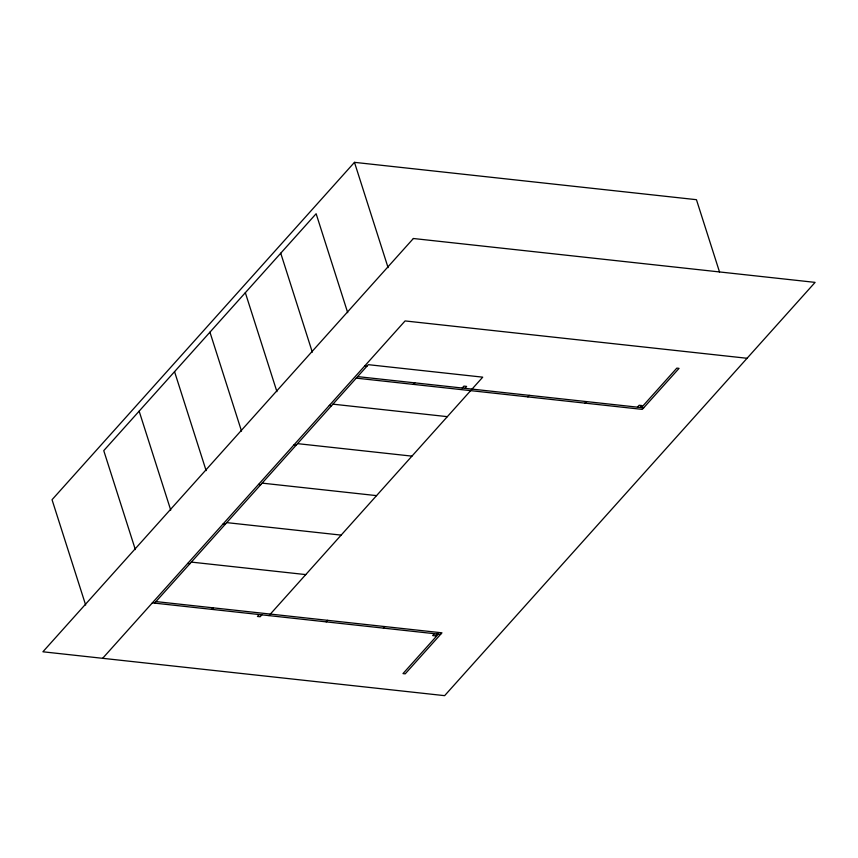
<?xml version="1.0" encoding="UTF-8"?>
<svg xmlns="http://www.w3.org/2000/svg" width="858" height="858" viewBox="0 0 858 858"><rect width="100%" height="100%" fill="white"/><g stroke="black" fill="none" stroke-linecap="round" stroke-linejoin="round"><path stroke-width="1.29" d="M719.53 272.007L696.449 199.689L354.472 162.344L52.038 499.721L85.65 605.029M102.649 658.311L405.083 320.935L747.061 358.279M154.569 603.12L368.318 364.671L482.732 377.166L268.983 615.615M211.776 609.373L213.149 607.829M413.449 384.395L414.832 382.85M259.127 614.543L257.421 616.452L260.156 616.752L261.862 614.843M462.183 388.031L463.888 386.121L466.623 386.411L464.918 388.32M326.19 621.868L327.563 620.323M527.863 396.889L529.247 395.345M383.397 628.11L384.77 626.576M585.07 403.131L586.454 401.598M434.373 633.676L432.668 635.585L435.403 635.885L437.108 633.976M637.43 407.164L639.135 405.255L641.87 405.555L640.165 407.464M438.384 634.116L402.981 673.605L405.212 673.841L441.977 632.818L155.942 601.587M641.43 407.604L676.833 368.114L679.053 368.361L642.277 409.384L356.242 378.142M364.714 365.969L366.945 366.205M357.614 376.608L643.661 407.84M332.925 404.161L447.34 416.656M329.322 405.448L331.542 405.695M297.522 443.64L411.937 456.134M293.929 444.937L296.149 445.184M262.13 483.129L376.544 495.624M258.526 484.427L260.757 484.663M226.737 522.619L341.152 535.113M223.134 523.906L225.354 524.152M191.334 562.097L305.759 574.592M187.741 563.395L189.961 563.642M152.338 602.874L440.604 634.362M354.472 162.344L388.084 267.642M347.704 312.677L316.13 213.728L103.754 450.632L135.339 549.592M280.738 253.207L312.312 352.166M245.334 292.696L276.919 391.656M209.942 332.175L241.527 431.134M174.549 371.664L206.124 470.624M139.146 411.154L170.731 510.113M413.374 238.503L42.9 651.79L444.626 695.656L815.1 282.379L413.374 238.503"/></g></svg>
